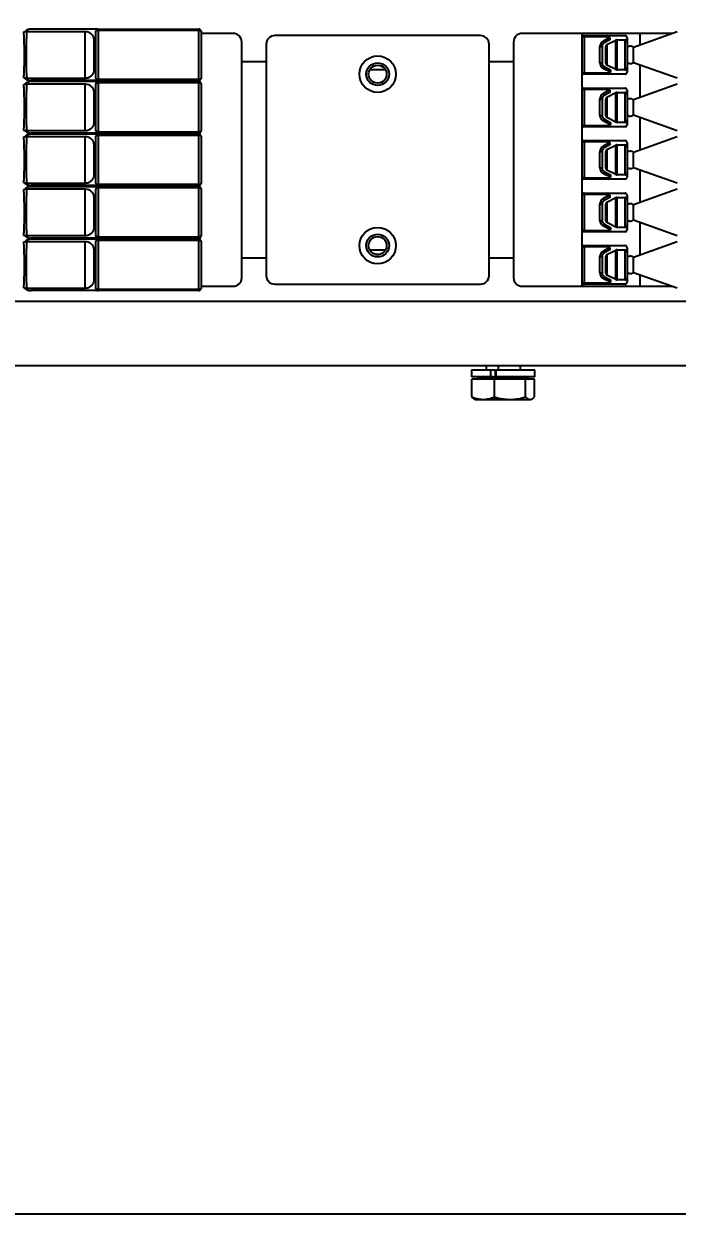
# Model space of a CAD drawing. Header units: millimetres. Extents: x 10 to 584, y 10 to 410.
# Drawn here: x 131.71 to 141.87, y 62.39 to 80.91 of the extents above; entities that cross this region are included whole.
import ezdxf

# ---------------------------------------------------------------- set-up
doc = ezdxf.new("R2010")
doc.units = ezdxf.units.MM
doc.layers.add('2', color=1, linetype='Continuous')
doc.styles.add('SLDTEXTSTYLE0', font='TXT', dxfattribs={"width": 0.7})
doc.dimstyles.new('SLDDIMSTYLE0', dxfattribs={"dimtxt": 3.5, "dimasz": 3.5, "dimexe": 0, "dimexo": 0.0625, "dimgap": 0.875, "dimtad": 1, "dimlfac": 15, "dimrnd": 1e-09, "dimzin": 12, "dimdsep": 46, "dimtxsty": 'SLDTEXTSTYLE0', "dimsah": 1, "dimcen": 0.09, "dimadec": 0, "dimazin": 3, "dimtfac": 1, "dimtofl": 0, "dimtmove": 0, "dimatfit": 3, "dimfxl": 0, "dimfrac": 2, "dimtolj": 1, "dimtzin": 12, "dimarcsym": 0})

# ---------------------------------------------------------------- blocks, each defined once
blk = doc.blocks.new('_D_5')
at = {"layer": '2', "color": 1}
for p, q in [((167.935, 97.06), (43.502, 97.06)), ((44.502, 97.06), (44.502, 62.393)), ((167.502, 62.393), (43.502, 62.393))]:
    blk.add_line(p, q, dxfattribs=at)
for points in [[(44.502, 97.06), (43.963, 93.56), (45.04, 93.56)], [(44.502, 62.393), (45.04, 65.893), (43.963, 65.893)]]:
    blk.add_solid(points, dxfattribs=at)
at = {"layer": '2', "color": 1, "insert": (39.99, 75.359), "char_height": 3.5, "attachment_point": 1, "rotation": 90, "style": 'SLDTEXTSTYLE0'}
blk.add_mtext('520', dxfattribs=at)

msp = doc.modelspace()

# ---------------------------------------------------------------- linework, layer by layer
at = {"color": 7, "linetype": 'Continuous', "lineweight": 25}
for p, q in [((131.71373, 80.78422), (131.75886, 80.79214)), ((131.71373, 80.78422), (131.7356, 80.79214)), ((131.7356, 80.79332), (131.7356, 80.79214)), ((131.75886, 80.79214), (132.66893, 80.79214)), ((132.86893, 80.82665), (131.82679, 80.82665)), ((132.8356, 80.05998), (132.8356, 80.79332)), ((132.86893, 80.82665), (134.4356, 80.82665)), ((132.86893, 80.80665), (132.86893, 80.04665)), ((134.4356, 80.80665), (132.86893, 80.80665)), ((134.4356, 80.04665), (134.4356, 80.80665)), ((134.46895, 80.79332), (134.46895, 80.05998)), ((134.96894, 80.75998), (134.46895, 80.75998)), ((140.3956, 80.75998), (139.46227, 80.75998)), ((140.3956, 76.82665), (140.3956, 80.75998)), ((141.2956, 80.75998), (140.3956, 80.75998)), ((141.87329, 80.78535), (141.19561, 80.54332)), ((141.2956, 80.57903), (141.2956, 80.75998)), ((141.80227, 80.75998), (141.2956, 80.75998)), ((135.10227, 76.95998), (135.10227, 80.62665)), ((135.48227, 80.59332), (135.48227, 76.99332)), ((138.8156, 80.72665), (135.61561, 80.72665)), ((138.94894, 76.99332), (138.94894, 80.59332)), ((139.32893, 80.62665), (139.32893, 76.95998)), ((140.42893, 80.72665), (140.42893, 80.70665)), ((140.42893, 80.72665), (140.79036, 80.72665)), ((140.42893, 80.70665), (140.42893, 80.14665)), ((140.82091, 80.70665), (140.42893, 80.70665)), ((140.67311, 80.30075), (140.67311, 80.55453)), ((140.67311, 80.55453), (140.70644, 80.55453)), ((140.70644, 80.55453), (140.70644, 80.30075)), ((140.72368, 80.64147), (140.82334, 80.69813)), ((140.82369, 80.65998), (140.74015, 80.61249)), ((140.76227, 80.29725), (140.76227, 80.55605)), ((140.7807, 80.58586), (140.9219, 80.65647)), ((140.7807, 80.58586), (140.7807, 80.26744)), ((140.79036, 80.72665), (141.06227, 80.72665)), ((140.82369, 80.69332), (140.82334, 80.69813)), ((140.82369, 80.69332), (140.82369, 80.65998)), ((140.9219, 80.19684), (140.9219, 80.65647)), ((140.93681, 80.65998), (140.93681, 80.19332)), ((140.93681, 80.65998), (141.06227, 80.65998)), ((141.06227, 80.19332), (141.06227, 80.65998)), ((141.0956, 80.69332), (141.0956, 80.62665)), ((141.0956, 80.62665), (141.0956, 80.22665)), ((135.10227, 80.32332), (135.48227, 80.32332)), ((138.94894, 80.32332), (139.32893, 80.32332)), ((140.67311, 80.30075), (140.70644, 80.30075)), ((140.83645, 80.15599), (140.72754, 80.21174)), ((140.74272, 80.24141), (140.83669, 80.19332)), ((140.9219, 80.19684), (140.7807, 80.26744)), ((140.83669, 80.19332), (140.83669, 80.15998)), ((141.06227, 80.19332), (140.93681, 80.19332)), ((141.0956, 80.22665), (141.0956, 80.15998)), ((141.19561, 80.30998), (141.87329, 80.06796)), ((141.2956, 79.76236), (141.2956, 80.27427)), ((131.75873, 80.06116), (131.71383, 80.06899)), ((131.7356, 80.06116), (131.71383, 80.06899)), ((132.66893, 80.06116), (131.75873, 80.06116)), ((131.81757, 80.02679), (131.82336, 80.00998)), ((132.86893, 80.02665), (131.82679, 80.02665)), ((132.86893, 80.00999), (131.82679, 80.00999)), ((131.98195, 80.02665), (131.99418, 80.00999)), ((132.03763, 80.02665), (132.05822, 80.00999)), ((132.213, 80.00999), (132.23358, 80.02665)), ((132.27702, 80.00999), (132.28926, 80.02665)), ((132.44786, 80.00999), (132.45358, 80.02665)), ((132.80227, 80.02665), (132.80227, 80.00999)), ((132.86893, 80.04665), (134.4356, 80.04665)), ((134.4356, 80.02665), (132.86893, 80.02665)), ((132.86893, 80.00999), (134.4356, 80.00999)), ((140.42893, 80.14665), (140.83391, 80.14665)), ((140.42893, 80.14665), (140.42893, 80.12665)), ((140.80336, 80.12665), (140.42893, 80.12665)), ((141.06227, 80.12665), (140.80336, 80.12665)), ((140.83645, 80.15599), (140.83669, 80.15998)), ((131.71373, 79.96755), (131.75886, 79.97547)), ((131.71373, 79.96755), (131.7356, 79.97547)), ((131.7356, 79.97665), (131.7356, 79.97547)), ((131.75886, 79.97547), (132.66893, 79.97547)), ((132.8356, 79.24332), (132.8356, 79.97665)), ((132.86893, 79.98998), (132.86893, 79.22998)), ((134.4356, 79.98998), (132.86893, 79.98998)), ((134.4356, 79.22998), (134.4356, 79.98998)), ((134.46895, 79.97665), (134.46895, 79.24332)), ((140.42893, 79.90999), (140.42893, 79.88999)), ((140.42893, 79.90999), (140.79036, 79.90999)), ((140.42893, 79.88999), (140.42893, 79.32998)), ((140.82091, 79.88999), (140.42893, 79.88999)), ((140.72368, 79.8248), (140.82334, 79.88146)), ((140.72368, 79.8248), (140.74015, 79.79582)), ((140.82369, 79.84332), (140.74015, 79.79582)), ((140.7807, 79.7692), (140.9219, 79.8398)), ((140.79036, 79.90999), (141.06227, 79.90999)), ((140.82369, 79.87665), (140.82334, 79.88146)), ((140.82369, 79.87665), (140.82369, 79.84332)), ((140.9219, 79.38017), (140.9219, 79.8398)), ((140.93681, 79.84332), (140.93681, 79.37665)), ((140.93681, 79.84332), (141.06227, 79.84332)), ((141.06227, 79.37665), (141.06227, 79.84332)), ((141.0956, 79.87665), (141.0956, 79.80998)), ((141.0956, 79.80998), (141.0956, 79.40999)), ((141.87329, 79.96868), (141.19561, 79.72665)), ((140.67311, 79.48409), (140.67311, 79.73787)), ((140.67311, 79.73787), (140.70644, 79.73787)), ((140.70644, 79.73787), (140.70644, 79.48409)), ((140.76227, 79.48059), (140.76227, 79.73938)), ((140.7807, 79.7692), (140.7807, 79.45077)), ((140.67311, 79.48409), (140.70644, 79.48409)), ((140.9219, 79.38017), (140.7807, 79.45077)), ((141.19561, 79.49332), (141.87329, 79.25129)), ((141.2956, 78.9457), (141.2956, 79.4576)), ((131.75873, 79.24449), (131.71383, 79.25233)), ((131.7356, 79.24449), (131.71383, 79.25233)), ((140.42893, 79.32998), (140.83391, 79.32998)), ((140.42893, 79.32998), (140.42893, 79.30999)), ((140.80336, 79.30999), (140.42893, 79.30999)), ((140.83645, 79.33933), (140.72754, 79.39507)), ((140.74272, 79.42474), (140.83669, 79.37665)), ((141.06227, 79.30999), (140.80336, 79.30999)), ((140.83645, 79.33933), (140.83669, 79.34332)), ((140.83669, 79.37665), (140.83669, 79.34332)), ((141.06227, 79.37665), (140.93681, 79.37665)), ((141.0956, 79.40999), (141.0956, 79.34332)), ((131.71373, 79.15088), (131.75886, 79.15881)), ((131.71373, 79.15088), (131.7356, 79.15881)), ((131.73513, 79.15957), (131.73797, 79.16202)), ((131.7356, 79.15998), (131.7356, 79.15881)), ((132.66893, 79.24449), (131.75873, 79.24449)), ((131.75886, 79.15881), (132.66893, 79.15881)), ((132.86893, 79.20998), (131.82679, 79.20998)), ((132.86893, 79.19332), (131.82679, 79.19332)), ((132.80227, 79.20998), (132.80227, 79.19332)), ((132.8356, 78.42665), (132.8356, 79.15998)), ((132.86893, 79.22998), (134.4356, 79.22998)), ((134.4356, 79.20998), (132.86893, 79.20998)), ((132.86893, 79.19332), (134.4356, 79.19332)), ((134.4356, 79.17332), (132.86893, 79.17332)), ((132.86893, 79.17332), (132.86893, 78.41332)), ((134.4356, 78.41332), (134.4356, 79.17332)), ((134.46895, 79.15998), (134.46895, 78.42665)), ((140.42893, 79.09332), (140.42893, 79.07332)), ((140.42893, 79.09332), (140.79036, 79.09332)), ((140.42893, 79.07332), (140.42893, 78.51332)), ((140.82091, 79.07332), (140.42893, 79.07332)), ((140.79036, 79.09332), (141.06227, 79.09332)), ((141.87329, 79.15201), (141.19561, 78.90998)), ((140.67311, 78.66742), (140.67311, 78.9212)), ((140.67311, 78.9212), (140.70644, 78.9212)), ((140.70644, 78.9212), (140.70644, 78.66742)), ((140.72368, 79.00813), (140.82334, 79.0648)), ((140.82369, 79.02665), (140.74015, 78.97916)), ((140.76227, 78.66392), (140.76227, 78.92272)), ((140.7807, 78.95253), (140.9219, 79.02313)), ((140.7807, 78.95253), (140.7807, 78.6341)), ((140.82369, 79.05998), (140.82334, 79.0648)), ((140.82369, 79.05998), (140.82369, 79.02665)), ((140.9219, 78.5635), (140.9219, 79.02313)), ((140.93681, 79.02665), (140.93681, 78.55998)), ((140.93681, 79.02665), (141.06227, 79.02665)), ((141.06227, 78.55998), (141.06227, 79.02665)), ((141.0956, 79.05998), (141.0956, 78.99332)), ((141.0956, 78.99332), (141.0956, 78.59332)), ((140.42893, 78.51332), (140.83391, 78.51332)), ((140.42893, 78.51332), (140.42893, 78.49332)), ((140.67311, 78.66742), (140.70644, 78.66742)), ((140.83645, 78.52266), (140.72754, 78.5784)), ((140.74272, 78.60808), (140.83669, 78.55998)), ((140.9219, 78.5635), (140.7807, 78.6341)), ((140.83645, 78.52266), (140.83669, 78.52665)), ((140.83669, 78.55998), (140.83669, 78.52665)), ((141.06227, 78.55998), (140.93681, 78.55998)), ((141.0956, 78.59332), (141.0956, 78.52665)), ((141.19561, 78.67665), (141.87329, 78.43462)), ((141.2956, 78.12903), (141.2956, 78.64093)), ((131.71373, 78.33422), (131.75886, 78.34214)), ((131.71373, 78.33422), (131.7356, 78.34214)), ((131.75873, 78.42782), (131.71383, 78.43566)), ((131.7356, 78.42782), (131.71383, 78.43566)), ((131.7356, 78.34332), (131.7356, 78.34214)), ((132.66893, 78.42782), (131.75873, 78.42782)), ((131.75886, 78.34214), (132.66893, 78.34214)), ((132.86893, 78.39332), (131.82679, 78.39332)), ((132.86893, 78.37665), (131.82679, 78.37665)), ((132.80227, 78.39332), (132.80227, 78.37665)), ((132.8356, 77.60999), (132.8356, 78.34332)), ((132.86893, 78.41332), (134.4356, 78.41332)), ((134.4356, 78.39332), (132.86893, 78.39332)), ((132.86893, 78.37665), (134.4356, 78.37665)), ((134.4356, 78.35665), (132.86893, 78.35665)), ((132.86893, 78.35665), (132.86893, 77.59665)), ((134.4356, 77.59665), (134.4356, 78.35665)), ((134.46895, 78.34332), (134.46895, 77.60999)), ((140.80336, 78.49332), (140.42893, 78.49332)), ((141.06227, 78.49332), (140.80336, 78.49332)), ((141.87329, 78.33535), (141.19561, 78.09332)), ((140.42893, 78.27665), (140.42893, 78.25665)), ((140.42893, 78.27665), (140.79036, 78.27665)), ((140.82091, 78.25665), (140.42893, 78.25665)), ((140.42893, 78.25665), (140.42893, 77.69665)), ((140.72368, 78.19146), (140.82334, 78.24813)), ((140.82369, 78.20999), (140.74015, 78.16249)), ((140.7807, 78.13586), (140.9219, 78.20646)), ((140.79036, 78.27665), (141.06227, 78.27665)), ((140.82369, 78.24332), (140.82334, 78.24813)), ((140.82369, 78.24332), (140.82369, 78.20999)), ((140.9219, 77.74684), (140.9219, 78.20646)), ((140.93681, 78.20999), (140.93681, 77.74332)), ((140.93681, 78.20999), (141.06227, 78.20999)), ((141.06227, 77.74332), (141.06227, 78.20999)), ((141.0956, 78.24332), (141.0956, 78.17665)), ((141.0956, 78.17665), (141.0956, 77.77665)), ((140.67311, 77.85076), (140.67311, 78.10453)), ((140.67311, 78.10453), (140.70644, 78.10453)), ((140.70644, 78.10453), (140.70644, 77.85076)), ((140.76227, 77.84725), (140.76227, 78.10605)), ((140.7807, 78.13586), (140.7807, 77.81744)), ((140.67311, 77.85076), (140.70644, 77.85076)), ((140.74272, 77.79141), (140.83669, 77.74332)), ((140.9219, 77.74684), (140.7807, 77.81744)), ((141.0956, 77.77665), (141.0956, 77.70999)), ((141.19561, 77.85998), (141.87329, 77.61796)), ((141.2956, 77.31236), (141.2956, 77.82427)), ((131.75873, 77.61116), (131.71383, 77.619)), ((131.7356, 77.61116), (131.71383, 77.619)), ((132.66893, 77.61116), (131.75873, 77.61116)), ((132.86893, 77.59665), (134.4356, 77.59665)), ((140.42893, 77.69665), (140.83391, 77.69665)), ((140.42893, 77.69665), (140.42893, 77.67665)), ((140.80336, 77.67665), (140.42893, 77.67665)), ((140.83645, 77.706), (140.72754, 77.76173)), ((141.06227, 77.67665), (140.80336, 77.67665)), ((140.83645, 77.706), (140.83669, 77.70999)), ((140.83669, 77.74332), (140.83669, 77.70999)), ((141.06227, 77.74332), (140.93681, 77.74332)), ((131.71373, 77.51755), (131.75886, 77.52548)), ((131.71373, 77.51755), (131.7356, 77.52548)), ((131.7356, 77.52665), (131.7356, 77.52548)), ((131.75886, 77.52548), (132.66893, 77.52548)), ((132.86893, 77.57665), (131.82679, 77.57665)), ((132.86893, 77.55998), (131.82679, 77.55998)), ((132.05822, 77.57665), (132.03763, 77.55998)), ((132.23358, 77.55998), (132.213, 77.57665)), ((132.80227, 77.57665), (132.80227, 77.55998)), ((132.8356, 76.79332), (132.8356, 77.52665)), ((134.4356, 77.57665), (132.86893, 77.57665)), ((132.86893, 77.55998), (134.4356, 77.55998)), ((134.4356, 77.53999), (132.86893, 77.53999)), ((132.86893, 77.53999), (132.86893, 76.77998)), ((134.4356, 76.77998), (134.4356, 77.53999)), ((134.46895, 77.52665), (134.46895, 76.79332)), ((140.42893, 77.45998), (140.42893, 77.43998)), ((140.42893, 77.45998), (140.79036, 77.45998)), ((140.82091, 77.43998), (140.42893, 77.43998)), ((140.42893, 77.43998), (140.42893, 76.87998)), ((140.72368, 77.3748), (140.82334, 77.43146)), ((140.79036, 77.45998), (141.06227, 77.45998)), ((140.82369, 77.42665), (140.82334, 77.43146)), ((140.82369, 77.42665), (140.82369, 77.39332)), ((141.0956, 77.42665), (141.0956, 77.35998)), ((141.87329, 77.51868), (141.19561, 77.27665)), ((135.48227, 77.26332), (135.10227, 77.26332)), ((139.32893, 77.26332), (138.94894, 77.26332)), ((140.67311, 77.03409), (140.67311, 77.28787)), ((140.67311, 77.28787), (140.70644, 77.28787)), ((140.70644, 77.28787), (140.70644, 77.03409)), ((140.82369, 77.39332), (140.74015, 77.34582)), ((140.76227, 77.03058), (140.76227, 77.28938)), ((140.7807, 77.3192), (140.9219, 77.3898)), ((140.7807, 77.3192), (140.7807, 77.00077)), ((140.9219, 76.93017), (140.9219, 77.3898)), ((140.93681, 77.39332), (140.93681, 76.92665)), ((140.93681, 77.39332), (141.06227, 77.39332)), ((141.06227, 76.92665), (141.06227, 77.39332)), ((141.0956, 77.35998), (141.0956, 76.95998)), ((140.67311, 77.03409), (140.70644, 77.03409)), ((141.19561, 77.04332), (141.87329, 76.80129)), ((135.61561, 76.85998), (138.8156, 76.85998)), ((140.42893, 76.87998), (140.83391, 76.87998)), ((140.42893, 76.87998), (140.42893, 76.85998)), ((140.80336, 76.85998), (140.42893, 76.85998)), ((140.83645, 76.88933), (140.72754, 76.94507)), ((140.74272, 76.97474), (140.83669, 76.92665)), ((140.9219, 76.93017), (140.7807, 77.00077)), ((141.06227, 76.85998), (140.80336, 76.85998)), ((140.83645, 76.88933), (140.83669, 76.89332)), ((140.83669, 76.92665), (140.83669, 76.89332)), ((141.06227, 76.92665), (140.93681, 76.92665)), ((141.0956, 76.95998), (141.0956, 76.89332)), ((141.2956, 76.82665), (141.2956, 77.0076)), ((131.75873, 76.79449), (131.71383, 76.80233)), ((131.7356, 76.79449), (131.71383, 76.80233)), ((132.66893, 76.79449), (131.75873, 76.79449)), ((132.86893, 76.75998), (131.82679, 76.75998)), ((132.86893, 76.77998), (134.4356, 76.77998)), ((134.4356, 76.75998), (132.86893, 76.75998)), ((134.46895, 76.82665), (134.96894, 76.82665)), ((139.46227, 76.82665), (140.3956, 76.82665)), ((140.3956, 76.82665), (141.2956, 76.82665)), ((141.2956, 76.82665), (141.80227, 76.82665)), ((119.69659, 76.59332), (152.50182, 76.59332)), ((119.69659, 75.59332), (152.50182, 75.59332)), ((138.90183, 75.59332), (138.90183, 75.52665)), ((139.43516, 75.52665), (139.43516, 75.59332)), ((138.67516, 75.52665), (138.67516, 75.41998)), ((138.67516, 75.52665), (138.97421, 75.52665)), ((138.97421, 75.41998), (138.67516, 75.41998)), ((138.68207, 75.10535), (138.68207, 75.37998)), ((139.02687, 75.37998), (138.68207, 75.37998)), ((138.78083, 75.41332), (138.78083, 75.39998)), ((138.97421, 75.41998), (138.97421, 75.52665)), ((138.97421, 75.52665), (139.03403, 75.52665)), ((139.00953, 75.41998), (138.97421, 75.41998)), ((139.00953, 75.41998), (139.06065, 75.41998)), ((139.02687, 75.37998), (139.02687, 75.10535)), ((139.5133, 75.37998), (139.02687, 75.37998)), ((139.04456, 75.49332), (139.04456, 75.45332)), ((139.05526, 75.52665), (139.05526, 75.41998)), ((139.05526, 75.52665), (139.66183, 75.52665)), ((139.66183, 75.41998), (139.05526, 75.41998)), ((139.05877, 75.41332), (139.5403, 75.41332)), ((139.05877, 75.39998), (139.05877, 75.41332)), ((139.05877, 75.39998), (139.5403, 75.39998)), ((139.5133, 75.10535), (139.5133, 75.37998)), ((139.65492, 75.37998), (139.5133, 75.37998)), ((139.55616, 75.39998), (139.55616, 75.41332)), ((139.65492, 75.10535), (139.65492, 75.37998)), ((139.66183, 75.41998), (139.66183, 75.52665)), ((138.71669, 75.07732), (138.73516, 75.06665)), ((138.73516, 75.06665), (138.85447, 75.06665)), ((138.85447, 75.06665), (139.04584, 75.06665)), ((139.04584, 75.06665), (139.02687, 75.10535)), ((139.04584, 75.06665), (139.27008, 75.06665)), ((139.27008, 75.06665), (139.58411, 75.06665)), ((139.58411, 75.06665), (139.60183, 75.06665)), ((139.60183, 75.06665), (139.6203, 75.07732))]:
    msp.add_line(p, q, dxfattribs=at)
at = {"color": 59, "linetype": 'Continuous', "lineweight": 25}
for p, q in [((139.09301, 75.52665), (139.09301, 75.59332)), ((138.78083, 75.41332), (139.05877, 75.41332)), ((138.78083, 75.39998), (139.05877, 75.39998)), ((139.04212, 75.44665), (139.05526, 75.44665)), ((139.5403, 75.41332), (139.55616, 75.41332)), ((139.5403, 75.39998), (139.55616, 75.39998))]:
    msp.add_line(p, q, dxfattribs=at)
at = {"color": 7, "linetype": 'Continuous', "lineweight": 25, "flags": 128}
for points in [[(140.72754, 80.21174), (140.7305, 80.21753), (140.73335, 80.22309), (140.73598, 80.22822), (140.73827, 80.23272), (140.74017, 80.23641), (140.74158, 80.23915), (140.74244, 80.24084), (140.74272, 80.24141)], [(140.72754, 79.39507), (140.7305, 79.40086), (140.73335, 79.40643), (140.73598, 79.41156), (140.73827, 79.41605), (140.74017, 79.41974), (140.74158, 79.42248), (140.74244, 79.42417), (140.74272, 79.42474)], [(131.82336, 77.57665), (131.82151, 77.57161), (131.81757, 77.55984)], [(131.99418, 77.57665), (131.9893, 77.57047), (131.98195, 77.55998)], [(132.28926, 77.55998), (132.2819, 77.57047), (132.27702, 77.57665)], [(132.45358, 77.55998), (132.4497, 77.57161), (132.44786, 77.57665)]]:
    msp.add_lwpolyline(points, dxfattribs=at)
at = {"color": 7, "linetype": 'Continuous', "lineweight": 25}
for centre, radius in [((137.21561, 80.12665), 0.28333), ((137.21561, 80.12665), 0.17667), ((137.21561, 80.12665), 0.14), ((137.21561, 77.45998), 0.28333), ((137.21561, 77.45998), 0.17667), ((137.21561, 77.45998), 0.14)]:
    msp.add_circle(centre, radius, dxfattribs=at)
for centre, radius, start, end in [((131.8238, 80.69332), 0.13333, 90, 131.67998), ((132.86894, 80.79332), 0.03333, 135.572996, 180), ((132.86894, 80.79332), 0.03333, 90, 135.572996), ((132.86894, 80.83998), 0.03333, 224.427004, 270), ((134.43561, 80.79332), 0.03333, 44.427004, 90), ((134.43561, 80.83998), 0.03333, 270, 315.572996), ((134.43561, 80.79332), 0.03333, 0, 44.427004), ((134.96894, 80.62665), 0.13333, 0, 90), ((139.46227, 80.62665), 0.13333, 90, 180), ((135.61561, 80.59332), 0.13333, 90, 180), ((138.81561, 80.59332), 0.13333, 0, 90), ((140.42894, 80.69332), 0.03333, 90, 180), ((140.7731, 80.55453), 0.1, 119.620414, 180), ((140.7731, 80.55453), 0.06667, 119.620414, 180), ((146.02941, 83.63709), 6.09299, 209.449218, 209.762653), ((140.79561, 80.55605), 0.03333, 116.565051, 180), ((140.79036, 80.69332), 0.03333, 23.578178, 90), ((140.79036, 80.69332), 0.03333, 8.300777, 23.578178), ((140.93681, 80.62665), 0.03333, 90, 116.565051), ((141.06227, 80.69332), 0.03333, 0, 90), ((141.06227, 80.62665), 0.03333, 0, 90), ((140.7731, 80.30075), 0.1, 180, 242.896104), ((140.7731, 80.30075), 0.06667, 180, 242.896104), ((140.79561, 80.29725), 0.03333, 180, 243.434949), ((140.93681, 80.22665), 0.03333, 243.434949, 270), ((141.06227, 80.22665), 0.03333, 270, 0), ((131.8238, 80.15998), 0.13333, 228.273344, 270), ((131.8238, 79.87665), 0.13333, 90, 131.67998), ((132.86894, 80.05998), 0.03333, 180, 224.427004), ((132.86894, 79.97665), 0.03333, 135.572996, 180), ((132.86894, 80.01332), 0.03333, 90, 135.572996), ((132.86894, 80.05998), 0.03333, 224.427004, 270), ((132.86894, 79.97665), 0.03333, 90, 135.572996), ((132.86894, 80.02332), 0.03333, 224.427004, 270), ((134.43561, 80.01332), 0.03333, 44.427004, 90), ((134.43561, 80.05998), 0.03333, 270, 315.572996), ((134.43561, 79.97665), 0.03333, 44.427004, 90), ((134.43561, 80.02332), 0.03333, 270, 315.572996), ((134.43561, 80.05998), 0.03333, 315.572996, 0), ((134.43561, 79.97665), 0.03333, 0, 44.427004), ((140.42894, 80.15998), 0.03333, 180, 270), ((140.80336, 80.15998), 0.03333, 270, 336.421822), ((140.80336, 80.15998), 0.03333, 336.421822, 353.125965), ((141.06227, 80.15998), 0.03333, 270, 0), ((140.42894, 79.87665), 0.03333, 90, 180), ((140.7731, 79.73787), 0.1, 119.620414, 180), ((140.79036, 79.87665), 0.03333, 23.578178, 90), ((140.79036, 79.87665), 0.03333, 8.300777, 23.578178), ((140.93681, 79.80998), 0.03333, 90, 116.565051), ((141.06227, 79.87665), 0.03333, 0, 90), ((141.06227, 79.80998), 0.03333, 0, 90), ((140.7731, 79.73787), 0.06667, 119.620414, 180), ((140.79561, 79.73938), 0.03333, 116.565051, 180), ((140.7731, 79.48409), 0.1, 180, 242.896104), ((140.7731, 79.48409), 0.06667, 180, 242.896104), ((140.79561, 79.48059), 0.03333, 180, 243.434949), ((140.42894, 79.34332), 0.03333, 180, 270), ((140.80336, 79.34332), 0.03333, 270, 336.421822), ((140.80336, 79.34332), 0.03333, 336.421822, 353.125965), ((140.93681, 79.40998), 0.03333, 243.434949, 270), ((141.06227, 79.40998), 0.03333, 270, 0), ((141.06227, 79.34332), 0.03333, 270, 0), ((131.8238, 79.34332), 0.13333, 228.273344, 270), ((131.8238, 79.05998), 0.13333, 90, 121.230109), ((132.86894, 79.24332), 0.03333, 180, 224.427004), ((132.86894, 79.15998), 0.03333, 135.572996, 180), ((132.86894, 79.19665), 0.03333, 90, 135.572996), ((132.86894, 79.24332), 0.03333, 224.427004, 270), ((132.86894, 79.15998), 0.03333, 90, 135.572996), ((132.86894, 79.20665), 0.03333, 224.427004, 270), ((134.43561, 79.19665), 0.03333, 44.427004, 90), ((134.43561, 79.24332), 0.03333, 270, 315.572996), ((134.43561, 79.15998), 0.03333, 44.427004, 90), ((134.43561, 79.20665), 0.03333, 270, 315.572996), ((134.43561, 79.24332), 0.03333, 315.572996, 0), ((134.43561, 79.15998), 0.03333, 0, 44.427004), ((140.42894, 79.05998), 0.03333, 90, 180), ((140.79036, 79.05998), 0.03333, 23.578178, 90), ((140.79036, 79.05998), 0.03333, 8.300777, 23.578178), ((141.06227, 79.05998), 0.03333, 0, 90), ((140.7731, 78.9212), 0.1, 119.620414, 180), ((140.7731, 78.9212), 0.06667, 119.620414, 180), ((144.06701, 80.88896), 3.83606, 209.360415, 209.858206), ((140.79561, 78.92272), 0.03333, 116.565051, 180), ((140.93681, 78.99332), 0.03333, 90, 116.565051), ((141.06227, 78.99332), 0.03333, 0, 90), ((140.42894, 78.52665), 0.03333, 180, 270), ((140.7731, 78.66742), 0.1, 180, 242.896104), ((140.7731, 78.66742), 0.06667, 180, 242.896104), ((152.7594, 72.44264), 13.50604, 152.838837, 152.98024), ((140.79561, 78.66392), 0.03333, 180, 243.434949), ((140.80336, 78.52665), 0.03333, 270, 336.421822), ((140.80336, 78.52665), 0.03333, 336.421822, 353.125965), ((140.93681, 78.59332), 0.03333, 243.434949, 270), ((141.06227, 78.59332), 0.03333, 270, 0), ((141.06227, 78.52665), 0.03333, 270, 0), ((131.8238, 78.52665), 0.13333, 228.273344, 270), ((131.8238, 78.24332), 0.13333, 90, 131.67998), ((132.86894, 78.42665), 0.03333, 180, 224.427004), ((132.86894, 78.34332), 0.03333, 135.572996, 180), ((132.86894, 78.37998), 0.03333, 90, 135.572996), ((132.86894, 78.42665), 0.03333, 224.427004, 270), ((132.86894, 78.34332), 0.03333, 90, 135.572996), ((132.86894, 78.38998), 0.03333, 224.427004, 270), ((134.43561, 78.37998), 0.03333, 44.427004, 90), ((134.43561, 78.42665), 0.03333, 270, 315.572996), ((134.43561, 78.34332), 0.03333, 44.427004, 90), ((134.43561, 78.38998), 0.03333, 270, 315.572996), ((134.43561, 78.42665), 0.03333, 315.572996, 0), ((134.43561, 78.34332), 0.03333, 0, 44.427004), ((140.42894, 78.24332), 0.03333, 90, 180), ((140.7731, 78.10453), 0.1, 119.620414, 180), ((140.7731, 78.10453), 0.06667, 119.620414, 180), ((146.30016, 81.34138), 6.40461, 209.460234, 209.758387), ((140.79036, 78.24332), 0.03333, 23.578178, 90), ((140.79036, 78.24332), 0.03333, 8.300777, 23.578178), ((140.93681, 78.17665), 0.03333, 90, 116.565051), ((141.06227, 78.24332), 0.03333, 0, 90), ((141.06227, 78.17665), 0.03333, 0, 90), ((140.79561, 78.10605), 0.03333, 116.565051, 180), ((140.7731, 77.85075), 0.1, 180, 242.896104), ((140.7731, 77.85075), 0.06667, 180, 242.896104), ((152.7594, 71.62597), 13.50604, 152.838837, 152.98024), ((140.79561, 77.84725), 0.03333, 180, 243.434949), ((141.06227, 77.77665), 0.03333, 270, 0), ((131.8238, 77.70998), 0.13333, 228.273344, 270), ((132.86894, 77.60998), 0.03333, 180, 224.427004), ((132.86894, 77.56332), 0.03333, 90, 135.572996), ((132.86894, 77.60998), 0.03333, 224.427004, 270), ((134.43561, 77.56332), 0.03333, 44.427004, 90), ((134.43561, 77.60998), 0.03333, 270, 315.572996), ((134.43561, 77.60998), 0.03333, 315.572996, 0), ((140.42894, 77.70998), 0.03333, 180, 270), ((140.80336, 77.70998), 0.03333, 270, 336.421822), ((140.80336, 77.70998), 0.03333, 336.421822, 353.125965), ((140.93681, 77.77665), 0.03333, 243.434949, 270), ((141.06227, 77.70998), 0.03333, 270, 0), ((131.8238, 77.42665), 0.13333, 90, 131.67998), ((132.86894, 77.52665), 0.03333, 135.572996, 180), ((132.86894, 77.52665), 0.03333, 90, 135.572996), ((132.86894, 77.57332), 0.03333, 224.427004, 270), ((134.43561, 77.52665), 0.03333, 44.427004, 90), ((134.43561, 77.57332), 0.03333, 270, 315.572996), ((134.43561, 77.52665), 0.03333, 0, 44.427004), ((140.42894, 77.42665), 0.03333, 90, 180), ((140.79036, 77.42665), 0.03333, 23.578178, 90), ((140.79036, 77.42665), 0.03333, 8.300777, 23.578178), ((141.06227, 77.42665), 0.03333, 0, 90), ((140.7731, 77.28787), 0.1, 119.620414, 180), ((140.7731, 77.28787), 0.06667, 119.620414, 180), ((146.30016, 80.52471), 6.40461, 209.460234, 209.758387), ((140.79561, 77.28938), 0.03333, 116.565051, 180), ((140.93681, 77.35998), 0.03333, 90, 116.565051), ((141.06227, 77.35998), 0.03333, 0, 90), ((140.7731, 77.03409), 0.1, 180, 242.896104), ((140.7731, 77.03409), 0.06667, 180, 242.896104), ((140.79561, 77.03059), 0.03333, 180, 243.434949), ((134.96894, 76.95998), 0.13333, 270, 0), ((135.61561, 76.99332), 0.13333, 180, 270), ((138.81561, 76.99332), 0.13333, 270, 0), ((139.46227, 76.95998), 0.13333, 180, 270), ((140.42894, 76.89332), 0.03333, 180, 270), ((154.64419, 69.84425), 15.62353, 152.845315, 152.96754), ((140.80336, 76.89332), 0.03333, 270, 336.421822), ((140.80336, 76.89332), 0.03333, 336.421822, 353.125965), ((140.93681, 76.95998), 0.03333, 243.434949, 270), ((141.06227, 76.95998), 0.03333, 270, 0), ((141.06227, 76.89332), 0.03333, 270, 0), ((131.8238, 76.89332), 0.13333, 228.273344, 270), ((132.86894, 76.79332), 0.03333, 180, 224.427004), ((132.86894, 76.74665), 0.03333, 90, 135.572996), ((132.86894, 76.79332), 0.03333, 224.427004, 270), ((134.43561, 76.74665), 0.03333, 44.427004, 90), ((134.43561, 76.79332), 0.03333, 270, 315.572996), ((134.43561, 76.79332), 0.03333, 315.572996, 0), ((138.76083, 75.39998), 0.02, 270, 0), ((138.78749, 75.41332), 0.00667, 90, 180), ((139.53379, 75.41347), 0.00651, 358.638147, 88.955261), ((139.55991, 75.39959), 0.01961, 178.848455, 268.769648), ((139.54949, 75.41332), 0.00667, 0, 90), ((139.57616, 75.39998), 0.02, 180, 270)]:
    msp.add_arc(centre, radius, start, end, dxfattribs=at)
for centre, start_param, end_param in [((140.42894, 80.69284), 1.57079633, 3.14159265), ((140.42894, 80.16046), 3.14159265, 4.71238898), ((140.42894, 79.87618), 1.57079633, 3.14159265), ((140.42894, 79.34379), 3.14159265, 4.71238898), ((140.42894, 79.05951), 1.57079633, 3.14159265), ((140.42894, 78.52712), 3.14159265, 4.71238898), ((140.42894, 78.24284), 1.57079633, 3.14159265), ((140.42894, 77.71046), 3.14159265, 4.71238898), ((140.42894, 77.42618), 1.57079633, 3.14159265), ((140.42894, 76.89379), 3.14159265, 4.71238898)]:
    msp.add_ellipse(centre, major_axis=(0.03333, 0), ratio=0.41421356, start_param=start_param, end_param=end_param, dxfattribs=at)
for points, knots in [([(131.71383, 80.06899), (131.71399, 80.07091), (131.71443, 80.07637), (131.71657, 80.10457), (131.71978, 80.16795), (131.72261, 80.27866), (131.72349, 80.43259), (131.72208, 80.57062), (131.71921, 80.67888), (131.71655, 80.73793), (131.7143, 80.77406), (131.71393, 80.78076), (131.71373, 80.78422)], [0, 0, 0, 0, 0.036557089, 0.104098581, 0.194370655, 0.32457412, 0.500394407, 0.696133778, 0.770877593, 0.892505089, 0.944414412, 1, 1, 1, 1]), ([(131.82679, 80.82665), (131.81135, 80.82519), (131.78044, 80.82228), (131.75072, 80.80524), (131.73735, 80.79365), (131.7356, 80.79214)], [0, 0, 0, 0, 0.464889801, 0.930179368, 1, 1, 1, 1]), ([(131.75886, 80.79214), (131.75885, 80.79207), (131.75867, 80.78974), (131.75798, 80.77922), (131.75527, 80.74056), (131.7524, 80.67959), (131.7494, 80.57066), (131.74794, 80.43253), (131.74885, 80.27858), (131.75176, 80.16742), (131.75519, 80.10222), (131.75785, 80.0702), (131.75848, 80.0637), (131.75873, 80.06116)], [0, 0, 0, 0, 0.00181641, 0.06235298, 0.11436742, 0.23395874, 0.30737875, 0.49988442, 0.67277081, 0.80054685, 0.88893208, 0.95648224, 1, 1, 1, 1]), ([(132.66893, 80.06116), (132.66893, 80.06417), (132.66893, 80.07139), (132.66893, 80.10668), (132.66893, 80.17576), (132.66893, 80.28653), (132.66893, 80.43601), (132.66893, 80.57293), (132.66893, 80.68278), (132.66893, 80.74352), (132.66893, 80.78091), (132.66893, 80.78825), (132.66893, 80.79214)], [0, 0, 0, 0, 0.04914691, 0.11785059, 0.2091873, 0.34216799, 0.50013041, 0.68873438, 0.77774187, 0.8884973, 0.9407933, 1, 1, 1, 1]), ([(132.66893, 80.79214), (132.68383, 80.79068), (132.71362, 80.78775), (132.75332, 80.7649), (132.78337, 80.73122), (132.79992, 80.69251), (132.80156, 80.66626), (132.80227, 80.65496)], [0, 0, 0, 0, 0.20978296, 0.41956345, 0.62951709, 0.84037427, 1, 1, 1, 1]), ([(132.80227, 80.65496), (132.80227, 80.65212), (132.80227, 80.63994), (132.80227, 80.60498), (132.80227, 80.53258), (132.80227, 80.43326), (132.80227, 80.32559), (132.80227, 80.25212), (132.80227, 80.21278), (132.80227, 80.20168), (132.80227, 80.19834)], [0, 0, 0, 0, 0.0328856, 0.14100661, 0.24831411, 0.49983497, 0.71199732, 0.87354837, 0.96199743, 1, 1, 1, 1]), ([(141.19561, 80.54332), (141.18667, 80.549), (141.16973, 80.55979), (141.1415, 80.56296), (141.11639, 80.55666), (141.10279, 80.54793), (141.0956, 80.54332)], [0, 0, 0, 0, 0.29160031, 0.55272412, 0.76368933, 1, 1, 1, 1]), ([(141.19561, 80.30998), (141.19561, 80.31174), (141.19561, 80.31525), (141.19561, 80.34223), (141.19561, 80.38078), (141.19561, 80.42669), (141.19561, 80.47236), (141.19561, 80.51164), (141.19561, 80.53595), (141.19561, 80.54611), (141.19561, 80.54331), (141.19561, 80.5433)], [0, 0, 0, 0, 0.12497057, 0.24993828, 0.37491696, 0.49988057, 0.62485488, 0.74982449, 0.87479221, 0.99976277, 1, 1, 1, 1]), ([(132.80227, 80.19834), (132.80086, 80.1824), (132.79804, 80.15048), (132.77396, 80.1086), (132.73887, 80.07821), (132.70183, 80.06316), (132.67794, 80.06171), (132.66893, 80.06116)], [0, 0, 0, 0, 0.22430589, 0.44928141, 0.66224002, 0.87271267, 1, 1, 1, 1]), ([(137.33871, 80.19332), (137.33323, 80.19332), (137.30689, 80.19332), (137.26685, 80.19332), (137.21349, 80.19332), (137.15585, 80.19332), (137.11758, 80.19332), (137.0925, 80.19332)], [0, 0, 0, 0, 0.07038324, 0.33845631, 0.50751877, 0.67733767, 1, 1, 1, 1]), ([(141.0956, 80.30998), (141.10469, 80.3043), (141.12184, 80.29358), (141.15014, 80.29033), (141.17515, 80.29661), (141.18855, 80.30537), (141.19561, 80.30998)], [0, 0, 0, 0, 0.295243818, 0.557104452, 0.766633285, 1, 1, 1, 1]), ([(131.7356, 80.06116), (131.74787, 80.05217), (131.77238, 80.0342), (131.80583, 80.02708), (131.82384, 80.02671), (131.82679, 80.02665)], [0, 0, 0, 0, 0.45546539, 0.91063597, 1, 1, 1, 1]), ([(131.82679, 80.00999), (131.81135, 80.00853), (131.78044, 80.00561), (131.75072, 79.98858), (131.73735, 79.97699), (131.7356, 79.97547)], [0, 0, 0, 0, 0.46489333, 0.93017983, 1, 1, 1, 1]), ([(131.71383, 79.25233), (131.71399, 79.25425), (131.71443, 79.25971), (131.71657, 79.28791), (131.71978, 79.35129), (131.72261, 79.46199), (131.72349, 79.61592), (131.72208, 79.75395), (131.71921, 79.86221), (131.71655, 79.92127), (131.7143, 79.95739), (131.71393, 79.96409), (131.71373, 79.96755)], [0, 0, 0, 0, 0.036557089, 0.104098581, 0.194370655, 0.32457412, 0.500394407, 0.696133778, 0.770877593, 0.892505089, 0.944414412, 1, 1, 1, 1]), ([(131.75886, 79.97547), (131.75885, 79.97541), (131.75867, 79.97308), (131.75798, 79.96255), (131.75527, 79.9239), (131.7524, 79.86292), (131.7494, 79.754), (131.74794, 79.61587), (131.74885, 79.46191), (131.75176, 79.35075), (131.75519, 79.28555), (131.75785, 79.25353), (131.75848, 79.24704), (131.75873, 79.24449)], [0, 0, 0, 0, 0.00181641, 0.06235298, 0.11436742, 0.23395874, 0.30737875, 0.49988442, 0.67277081, 0.80054685, 0.88893208, 0.95648224, 1, 1, 1, 1]), ([(132.66893, 79.24449), (132.66893, 79.2475), (132.66893, 79.25472), (132.66893, 79.29002), (132.66893, 79.3591), (132.66893, 79.46986), (132.66893, 79.61935), (132.66893, 79.75627), (132.66893, 79.86611), (132.66893, 79.92685), (132.66893, 79.96424), (132.66893, 79.97158), (132.66893, 79.97547)], [0, 0, 0, 0, 0.04914686, 0.11785047, 0.20918709, 0.34216763, 0.50012989, 0.68873366, 0.77774106, 0.88849638, 0.94079451, 1, 1, 1, 1]), ([(132.66893, 79.97547), (132.68383, 79.97401), (132.71362, 79.97108), (132.75332, 79.94823), (132.78337, 79.91456), (132.79992, 79.87584), (132.80156, 79.8496), (132.80227, 79.83829)], [0, 0, 0, 0, 0.20978296, 0.41956345, 0.62951709, 0.84037427, 1, 1, 1, 1]), ([(132.80227, 79.83829), (132.80227, 79.83545), (132.80227, 79.82327), (132.80227, 79.78832), (132.80227, 79.71591), (132.80227, 79.61659), (132.80227, 79.50893), (132.80227, 79.43546), (132.80227, 79.39611), (132.80227, 79.38501), (132.80227, 79.38168)], [0, 0, 0, 0, 0.0328856, 0.14100661, 0.24831411, 0.49983497, 0.71199732, 0.87354837, 0.96199743, 1, 1, 1, 1]), ([(141.19561, 79.72665), (141.18667, 79.73234), (141.16973, 79.74312), (141.1415, 79.74629), (141.11639, 79.73999), (141.10279, 79.73126), (141.0956, 79.72665)], [0, 0, 0, 0, 0.29160031, 0.55272412, 0.76368933, 1, 1, 1, 1]), ([(141.19561, 79.49332), (141.19561, 79.49507), (141.19561, 79.49858), (141.19561, 79.52556), (141.19561, 79.56411), (141.19561, 79.61002), (141.19561, 79.6557), (141.19561, 79.69497), (141.19561, 79.71928), (141.19561, 79.72944), (141.19561, 79.72664), (141.19561, 79.72663)], [0, 0, 0, 0, 0.12497094, 0.24994509, 0.37491508, 0.49987907, 0.62485376, 0.74982374, 0.87479183, 0.99976277, 1, 1, 1, 1]), ([(141.0956, 79.49332), (141.10469, 79.48764), (141.12184, 79.47691), (141.15014, 79.47366), (141.17515, 79.47994), (141.18855, 79.4887), (141.19561, 79.49332)], [0, 0, 0, 0, 0.295243818, 0.557104452, 0.766633285, 1, 1, 1, 1]), ([(132.80227, 79.38168), (132.80086, 79.36574), (132.79804, 79.33381), (132.77396, 79.29193), (132.73887, 79.26154), (132.70183, 79.2465), (132.67794, 79.24504), (132.66893, 79.24449)], [0, 0, 0, 0, 0.22430589, 0.44928141, 0.66224002, 0.87271267, 1, 1, 1, 1]), ([(131.71383, 78.43566), (131.71399, 78.43758), (131.71443, 78.44304), (131.71657, 78.47124), (131.71978, 78.53462), (131.72261, 78.64532), (131.72349, 78.79926), (131.72208, 78.93728), (131.71921, 79.04555), (131.71655, 79.1046), (131.7143, 79.14073), (131.71393, 79.14742), (131.71373, 79.15088)], [0, 0, 0, 0, 0.03655622, 0.10409778, 0.19436993, 0.32457351, 0.50039396, 0.69613351, 0.77087739, 0.89250499, 0.94441436, 1, 1, 1, 1]), ([(131.7356, 79.24449), (131.74787, 79.2355), (131.77238, 79.21753), (131.80583, 79.21041), (131.82384, 79.21004), (131.82679, 79.20998)], [0, 0, 0, 0, 0.45546539, 0.91063597, 1, 1, 1, 1]), ([(131.82679, 79.19332), (131.81135, 79.19186), (131.78044, 79.18895), (131.75072, 79.17191), (131.73735, 79.16032), (131.7356, 79.15881)], [0, 0, 0, 0, 0.46489333, 0.93017983, 1, 1, 1, 1]), ([(131.75886, 79.15881), (131.75885, 79.15874), (131.75867, 79.15641), (131.75798, 79.14588), (131.75527, 79.10723), (131.7524, 79.04625), (131.7494, 78.93733), (131.74794, 78.7992), (131.74885, 78.64525), (131.75176, 78.53409), (131.75519, 78.46888), (131.75785, 78.43686), (131.75848, 78.43037), (131.75873, 78.42782)], [0, 0, 0, 0, 0.001816411, 0.06235298, 0.11436742, 0.233958736, 0.307378743, 0.499880224, 0.672770813, 0.80054685, 0.888932079, 0.95648224, 1, 1, 1, 1]), ([(132.66893, 78.42782), (132.66893, 78.43084), (132.66893, 78.43806), (132.66893, 78.47335), (132.66893, 78.54243), (132.66893, 78.6532), (132.66893, 78.80268), (132.66893, 78.9396), (132.66893, 79.04944), (132.66893, 79.11019), (132.66893, 79.14758), (132.66893, 79.15491), (132.66893, 79.15881)], [0, 0, 0, 0, 0.049147955, 0.117851639, 0.209185212, 0.342165907, 0.500128338, 0.688732323, 0.777739821, 0.888498438, 0.940794445, 1, 1, 1, 1]), ([(132.66893, 79.15881), (132.68383, 79.15734), (132.71362, 79.15441), (132.75332, 79.13156), (132.78337, 79.09789), (132.79992, 79.05917), (132.80156, 79.03293), (132.80227, 79.02162)], [0, 0, 0, 0, 0.20978296, 0.41956345, 0.62951709, 0.84037427, 1, 1, 1, 1]), ([(132.80227, 79.02162), (132.80227, 79.01878), (132.80227, 79.00661), (132.80227, 78.97165), (132.80227, 78.89925), (132.80227, 78.79992), (132.80227, 78.69226), (132.80227, 78.61879), (132.80227, 78.57945), (132.80227, 78.56835), (132.80227, 78.56501)], [0, 0, 0, 0, 0.03288149, 0.14100819, 0.24831557, 0.49983615, 0.71199063, 0.87354851, 0.96199748, 1, 1, 1, 1]), ([(141.19561, 78.90998), (141.18667, 78.91567), (141.16973, 78.92645), (141.1415, 78.92963), (141.11639, 78.92333), (141.10279, 78.9146), (141.0956, 78.90998)], [0, 0, 0, 0, 0.29160031, 0.55272412, 0.76368933, 1, 1, 1, 1]), ([(141.19561, 78.67665), (141.19561, 78.6784), (141.19561, 78.68191), (141.19561, 78.7089), (141.19561, 78.74744), (141.19561, 78.79336), (141.19561, 78.83903), (141.19561, 78.87831), (141.19561, 78.90262), (141.19561, 78.91277), (141.19561, 78.90997), (141.19561, 78.90997)], [0, 0, 0, 0, 0.12497045, 0.24994411, 0.3749136, 0.4998771, 0.6248513, 0.74982079, 0.87479445, 0.99976277, 1, 1, 1, 1]), ([(132.80227, 78.56501), (132.80086, 78.54907), (132.79804, 78.51714), (132.77396, 78.47526), (132.73887, 78.44487), (132.70183, 78.42983), (132.67794, 78.42837), (132.66893, 78.42782)], [0, 0, 0, 0, 0.22430589, 0.44928141, 0.66224002, 0.87271267, 1, 1, 1, 1]), ([(141.0956, 78.67665), (141.10469, 78.67097), (141.12184, 78.66025), (141.15014, 78.65699), (141.17515, 78.66327), (141.18855, 78.67203), (141.19561, 78.67665)], [0, 0, 0, 0, 0.295243818, 0.557104452, 0.766633285, 1, 1, 1, 1]), ([(131.71383, 77.619), (131.71399, 77.62091), (131.71443, 77.62637), (131.71657, 77.65457), (131.71978, 77.71795), (131.72261, 77.82866), (131.72349, 77.98259), (131.72208, 78.12061), (131.71921, 78.22888), (131.71655, 78.28793), (131.7143, 78.32406), (131.71393, 78.33075), (131.71373, 78.33422)], [0, 0, 0, 0, 0.03655622, 0.10409778, 0.19436993, 0.32457351, 0.50039396, 0.69613351, 0.77087739, 0.89250499, 0.94441436, 1, 1, 1, 1]), ([(131.7356, 78.42782), (131.74787, 78.41884), (131.77238, 78.40087), (131.80583, 78.39374), (131.82384, 78.39338), (131.82679, 78.39332)], [0, 0, 0, 0, 0.45546539, 0.91063597, 1, 1, 1, 1]), ([(131.82679, 78.37665), (131.81135, 78.37519), (131.78044, 78.37228), (131.75072, 78.35524), (131.73735, 78.34365), (131.7356, 78.34214)], [0, 0, 0, 0, 0.46489333, 0.93017983, 1, 1, 1, 1]), ([(131.75886, 78.34214), (131.75885, 78.34207), (131.75867, 78.33974), (131.75798, 78.32922), (131.75527, 78.29057), (131.7524, 78.22959), (131.7494, 78.12066), (131.74794, 77.98253), (131.74885, 77.82858), (131.75176, 77.71742), (131.75519, 77.65222), (131.75785, 77.62019), (131.75848, 77.6137), (131.75873, 77.61116)], [0, 0, 0, 0, 0.00181641, 0.06235298, 0.11436518, 0.23395973, 0.30737974, 0.49988122, 0.6727718, 0.80054784, 0.88893306, 0.95648322, 1, 1, 1, 1]), ([(132.66893, 77.61116), (132.66893, 77.61417), (132.66893, 77.62139), (132.66893, 77.65669), (132.66893, 77.72576), (132.66893, 77.83653), (132.66893, 77.98601), (132.66893, 78.12293), (132.66893, 78.23278), (132.66893, 78.29353), (132.66893, 78.33091), (132.66893, 78.33825), (132.66893, 78.34214)], [0, 0, 0, 0, 0.049146964, 0.11785072, 0.209184387, 0.342165221, 0.500127817, 0.688731998, 0.77773959, 0.888498322, 0.940794384, 1, 1, 1, 1]), ([(132.66893, 78.34214), (132.68383, 78.34068), (132.71362, 78.33774), (132.75332, 78.3149), (132.78337, 78.28122), (132.79992, 78.2425), (132.80156, 78.21626), (132.80227, 78.20495)], [0, 0, 0, 0, 0.20978296, 0.41956345, 0.62951709, 0.84037427, 1, 1, 1, 1]), ([(132.80227, 78.20495), (132.80227, 78.20212), (132.80227, 78.18994), (132.80227, 78.15498), (132.80227, 78.08258), (132.80227, 77.98326), (132.80227, 77.87559), (132.80227, 77.80213), (132.80227, 77.76278), (132.80227, 77.75168), (132.80227, 77.74834)], [0, 0, 0, 0, 0.03288153, 0.14100837, 0.24831589, 0.49983679, 0.71199153, 0.8735426, 0.96199743, 1, 1, 1, 1]), ([(141.19561, 78.09332), (141.18667, 78.09901), (141.16973, 78.10978), (141.1415, 78.11296), (141.11639, 78.10667), (141.10279, 78.09793), (141.0956, 78.09332)], [0, 0, 0, 0, 0.291590671, 0.552721296, 0.763683167, 1, 1, 1, 1]), ([(141.19561, 77.85998), (141.19561, 77.86174), (141.19561, 77.86524), (141.19561, 77.89223), (141.19561, 77.93078), (141.19561, 77.9767), (141.19561, 78.02234), (141.19561, 78.06172), (141.19561, 78.08565), (141.19561, 78.09677), (141.19561, 78.09331), (141.19561, 78.0933)], [0, 0, 0, 0, 0.1249699, 0.24994302, 0.37491196, 0.49987491, 0.62484856, 0.74981751, 0.87479062, 0.99976053, 1, 1, 1, 1]), ([(141.0956, 77.85998), (141.10469, 77.8543), (141.12184, 77.84358), (141.15014, 77.84033), (141.17515, 77.8466), (141.18855, 77.85537), (141.19561, 77.85998)], [0, 0, 0, 0, 0.295243818, 0.557104452, 0.766633285, 1, 1, 1, 1]), ([(131.7356, 77.61116), (131.74787, 77.60217), (131.77238, 77.5842), (131.80583, 77.57707), (131.82384, 77.57671), (131.82679, 77.57665)], [0, 0, 0, 0, 0.455477, 0.91063787, 1, 1, 1, 1]), ([(132.80227, 77.74834), (132.80086, 77.7324), (132.79804, 77.70048), (132.77396, 77.6586), (132.73887, 77.62821), (132.70183, 77.61316), (132.67794, 77.61171), (132.66893, 77.61116)], [0, 0, 0, 0, 0.224288298, 0.4492811, 0.662240569, 0.872714061, 1, 1, 1, 1]), ([(131.71383, 76.80233), (131.71399, 76.80425), (131.71443, 76.8097), (131.71657, 76.83791), (131.71978, 76.90129), (131.72261, 77.01199), (131.72349, 77.16592), (131.72208, 77.30395), (131.71921, 77.41221), (131.71655, 77.47126), (131.7143, 77.50739), (131.71393, 77.51409), (131.71373, 77.51755)], [0, 0, 0, 0, 0.036556214, 0.104097747, 0.194372905, 0.3245726, 0.500392992, 0.696132481, 0.77087634, 0.892503908, 0.944413263, 1, 1, 1, 1]), ([(131.82679, 77.55998), (131.81135, 77.55853), (131.78044, 77.55561), (131.75072, 77.53857), (131.73735, 77.52699), (131.7356, 77.52548)], [0, 0, 0, 0, 0.46490539, 0.93020396, 1, 1, 1, 1]), ([(131.75886, 77.52548), (131.75885, 77.52541), (131.75867, 77.52308), (131.75798, 77.51255), (131.75527, 77.4739), (131.7524, 77.41292), (131.7494, 77.304), (131.74794, 77.16587), (131.74885, 77.01191), (131.75176, 76.90075), (131.75519, 76.83555), (131.75785, 76.80353), (131.75848, 76.79704), (131.75873, 76.79449)], [0, 0, 0, 0, 0.00181641, 0.0623541, 0.11436625, 0.23396065, 0.30738057, 0.49988182, 0.67277219, 0.80054807, 0.8889332, 0.95648328, 1, 1, 1, 1]), ([(132.66893, 76.79449), (132.66893, 76.7975), (132.66893, 76.80472), (132.66893, 76.84002), (132.66893, 76.9091), (132.66893, 77.01986), (132.66893, 77.16935), (132.66893, 77.30627), (132.66893, 77.41611), (132.66893, 77.47686), (132.66893, 77.51424), (132.66893, 77.52158), (132.66893, 77.52548)], [0, 0, 0, 0, 0.04914691, 0.11785058, 0.20918414, 0.34216482, 0.50013145, 0.68873121, 0.7777387, 0.8884973, 0.9407933, 1, 1, 1, 1]), ([(132.66893, 77.52548), (132.68383, 77.52401), (132.71362, 77.52108), (132.75332, 77.49823), (132.78337, 77.46456), (132.79992, 77.42584), (132.80156, 77.3996), (132.80227, 77.38829)], [0, 0, 0, 0, 0.20978936, 0.41957309, 0.62952997, 0.84039042, 1, 1, 1, 1]), ([(132.80227, 77.38829), (132.80227, 77.38545), (132.80227, 77.37328), (132.80227, 77.33831), (132.80227, 77.26592), (132.80227, 77.16659), (132.80227, 77.05893), (132.80227, 76.98546), (132.80227, 76.94611), (132.80227, 76.93501), (132.80227, 76.93168)], [0, 0, 0, 0, 0.03288558, 0.14101236, 0.24831286, 0.49983361, 0.71199587, 0.87354685, 0.96200162, 1, 1, 1, 1]), ([(137.0925, 77.39332), (137.09798, 77.39332), (137.12432, 77.39332), (137.16436, 77.39332), (137.21773, 77.39332), (137.27536, 77.39332), (137.31364, 77.39332), (137.33871, 77.39332)], [0, 0, 0, 0, 0.07032956, 0.33845747, 0.50751964, 0.67733824, 1, 1, 1, 1]), ([(141.19561, 77.27665), (141.18667, 77.28234), (141.16973, 77.29312), (141.1415, 77.29629), (141.11639, 77.29), (141.10279, 77.28127), (141.0956, 77.27665)], [0, 0, 0, 0, 0.291590671, 0.552721296, 0.763683167, 1, 1, 1, 1]), ([(141.19561, 77.04332), (141.19561, 77.04507), (141.19561, 77.04858), (141.19561, 77.07556), (141.19561, 77.11411), (141.19561, 77.16003), (141.19561, 77.20567), (141.19561, 77.24506), (141.19561, 77.26898), (141.19561, 77.28011), (141.19561, 77.27664), (141.19561, 77.27663)], [0, 0, 0, 0, 0.1249699, 0.24994302, 0.37491196, 0.49988561, 0.62484856, 0.74981751, 0.87479062, 0.99976053, 1, 1, 1, 1]), ([(141.0956, 77.04332), (141.10469, 77.03763), (141.12184, 77.02691), (141.15014, 77.02366), (141.17515, 77.02994), (141.18855, 77.0387), (141.19561, 77.04332)], [0, 0, 0, 0, 0.2952466, 0.55710971, 0.76664942, 1, 1, 1, 1]), ([(132.80227, 76.93168), (132.80086, 76.91574), (132.79804, 76.88381), (132.77396, 76.84193), (132.73887, 76.81154), (132.70183, 76.79649), (132.67794, 76.79504), (132.66893, 76.79449)], [0, 0, 0, 0, 0.22430387, 0.44929373, 0.66223815, 0.87271573, 1, 1, 1, 1]), ([(131.7356, 76.79449), (131.74787, 76.7855), (131.77238, 76.76753), (131.80583, 76.76042), (131.82384, 76.76004), (131.82679, 76.75998)], [0, 0, 0, 0, 0.45548052, 0.91063593, 1, 1, 1, 1]), ([(139.03403, 75.52665), (139.03539, 75.52616), (139.03813, 75.52517), (139.0411, 75.51865), (139.04291, 75.51173), (139.04421, 75.50393), (139.04442, 75.49749), (139.04456, 75.49332)], [0, 0, 0, 0, 0.249776664, 0.499539219, 0.634035359, 0.762371084, 1, 1, 1, 1]), ([(139.04456, 75.45332), (139.04442, 75.44914), (139.04421, 75.44271), (139.04291, 75.43491), (139.0411, 75.42799), (139.03813, 75.42146), (139.03539, 75.42048), (139.03403, 75.41998)], [0, 0, 0, 0, 0.23762692, 0.36596226, 0.50046228, 0.75022409, 1, 1, 1, 1]), ([(138.68207, 75.10535), (138.71502, 75.09286), (138.77164, 75.07138), (138.83005, 75.06805), (138.85447, 75.06665)], [0, 0, 0, 0, 0.58193966, 1, 1, 1, 1]), ([(138.71718, 75.07776), (138.71631, 75.07801), (138.70433, 75.0815), (138.69278, 75.09388), (138.68207, 75.10535)], [0, 0, 0, 0, 0.07257403, 1, 1, 1, 1]), ([(138.85447, 75.06665), (138.88574, 75.06893), (138.94416, 75.07319), (139.00063, 75.09515), (139.02687, 75.10535)], [0, 0, 0, 0, 0.53525666, 1, 1, 1, 1]), ([(139.02687, 75.10535), (139.07336, 75.09286), (139.15324, 75.07138), (139.23563, 75.06805), (139.27008, 75.06665)], [0, 0, 0, 0, 0.5819825, 1, 1, 1, 1]), ([(139.27008, 75.06665), (139.31419, 75.06893), (139.39661, 75.07319), (139.47627, 75.09515), (139.5133, 75.10535)], [0, 0, 0, 0, 0.53528366, 1, 1, 1, 1]), ([(139.5133, 75.10535), (139.52683, 75.09286), (139.55008, 75.07138), (139.57408, 75.06805), (139.58411, 75.06665)], [0, 0, 0, 0, 0.581949498, 1, 1, 1, 1]), ([(139.58411, 75.06665), (139.59695, 75.06893), (139.62095, 75.07319), (139.64414, 75.09515), (139.65492, 75.10535)], [0, 0, 0, 0, 0.535256634, 1, 1, 1, 1])]:
    msp.add_open_spline(points, degree=3, knots=knots, dxfattribs=at)

# ---------------------------------------------------------------- dimensions: what is measured, and where the dimension line sits
at = {"layer": '2', "color": 1}
dim = msp.add_linear_dim(base=(44.50183, 62.39332), p1=(168.93516, 97.05998), p2=(168.50183, 62.39332), angle=90, dimstyle='SLDDIMSTYLE0', dxfattribs=at)
dim.commit()
dim.dimension.update_dxf_attribs({"geometry": '_D_5', "text_midpoint": (44.50183, 79.72665), "dimtype": 160})

doc.saveas('drawing.dxf')
